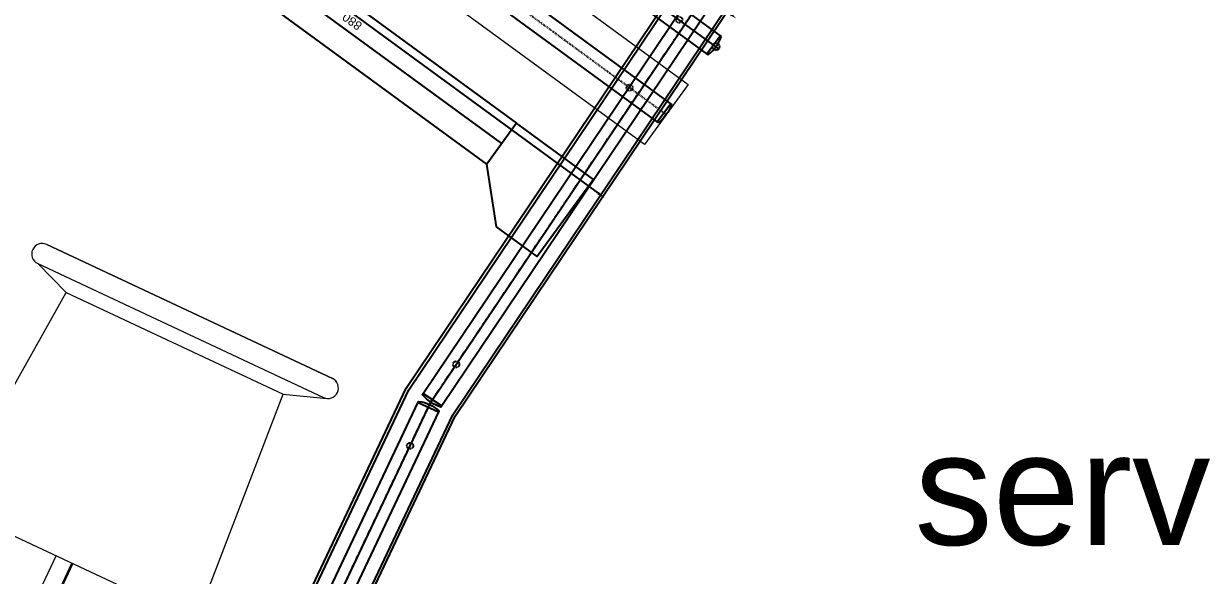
# Model space of a CAD drawing. Header units: millimetres. Extents: x 0 to 45949, y -31098 to 10954.
# Drawn here: x 25820.9 to 25989.3, y -6616 to -6537.3 of the extents above; entities that cross this region are included whole.
import ezdxf
from ezdxf import colors
from ezdxf.entities.mleader import LeaderData, LeaderLine
from ezdxf.enums import TextEntityAlignment as Align
from ezdxf.math import Vec2, Vec3

# ---------------------------------------------------------------- set-up
doc = ezdxf.new("R2010")
doc.units = ezdxf.units.MM
for name, pattern in [('14.022_PLAN_+56.00$0$14.022_A KATLAR$0$DASHED2', [0.375, 0.25, -0.125]), ('14.022_PLAN_+56.00$0$14.022_A KATLAR$0$MITTELLINIE', [0.6000000000000001, 0.5, -0.05, 0, -0.05]), ('ACAD_ISO02W100', [15, 12, -3]), ('FP-M3-B5-GF$0$FP-M3-B5-GF$0$HIDDEN', [9.524999999999995, 6.349999999999998, -3.174999999999998]), ('HIDDEN', [0.38, 0.25, -0.13])]:
    doc.linetypes.add(name, pattern=pattern)
for name, color, linetype in [('14.022_CEKIRDEKLER_SAFTLAR_+56.00$0$YPM_NTS_YZ_SAFT', 252, 'Continuous'), ('14.022_PLAN_+56.00$0$14.022_A KATLAR$0$3-0PN-GLS', 252, 'Continuous'), ('14.022_PLAN_+56.00$0$14.022_A KATLAR$0$Duenn', 252, 'Continuous'), ('14.022_PLAN_+56.00$0$14.022_A KATLAR$0$KAYAR-KAPI-CAM-İZİ', 130, '14.022_PLAN_+56.00$0$14.022_A KATLAR$0$DASHED2'), ('14.022_PLAN_+56.00$0$14.022_A KATLAR$0$Mittellinie', 252, '14.022_PLAN_+56.00$0$14.022_A KATLAR$0$MITTELLINIE'), ('A_IZ_BETONARME', 252, 'HIDDEN'), ('DORMA', 10, 'Continuous')]:
    doc.layers.add(name, color=color, linetype=linetype)
doc.layers.add('MOBİLYA TEFRİŞ', color=35, linetype='Continuous', lineweight=15)
doc.layers.add('SDB-Gorunus2', color=152, linetype='Continuous', lineweight=9)
doc.styles.add('14.022_CEKIRDEKLER_SAFTLAR_+56.00$0$Standard', font='arial.ttf')
doc.styles.get("Standard").update_dxf_attribs({"font": 'arial.ttf'})
doc.dimstyles.new('ISO-25', dxfattribs={"dimtxt": 2.5, "dimasz": 2.5, "dimexe": 1.25, "dimexo": 0.625, "dimtad": 1, "dimtxsty": 'Standard', "dimcen": 2.5, "dimadec": 0, "dimazin": 0, "dimtfac": 1, "dimtmove": 0, "dimatfit": 3, "dimfxl": 1, "dimarcsym": 0})

# ---------------------------------------------------------------- blocks, each defined once
blk = doc.blocks.new('971')
at = {"layer": '14.022_PLAN_+56.00$0$14.022_A KATLAR$0$3-0PN-GLS'}
blk.add_lwpolyline([(76661.80623069407, 17776.00557692619, -0.3320587523169231), (76661.8541650706, 17776.04135788766), (76758.40404545276, 17776.04134474825, -0.3320587523168907), (76758.45198153843, 17776.00556607669, -0.1451998767449979), (76758.45205626002, 17772.87712571057, -0.3320587523168909), (76758.40412188355, 17772.84134474917), (76661.85424150129, 17772.84135788853, -0.3320587523169245), (76661.8063054156, 17772.87713656012, -0.145199876744998)], format="xyb", close=True, dxfattribs=at)
at = {"layer": '14.022_PLAN_+56.00$0$14.022_A KATLAR$0$Duenn'}
for p, q in [((76662.02910526154, 17776.041362066), (76662.02918169231, 17772.84136206693)), ((76758.2291816925, 17772.84134057079), (76758.22910526172, 17776.04134056988))]:
    blk.add_line(p, q, dxfattribs=at)
at = {"layer": '14.022_PLAN_+56.00$0$14.022_A KATLAR$0$KAYAR-KAPI-CAM-İZİ', "lineweight": 25}
blk.add_point((76662.02914349886, 17774.44862895447), dxfattribs=at)
at = {"layer": '14.022_PLAN_+56.00$0$14.022_A KATLAR$0$Mittellinie'}
blk.add_line((76661.57914347707, 17774.4413513184), (76758.67914347707, 17774.44135131842), dxfattribs=at)
for centre in [(76668.07914347528, 17774.44150656839), (76752.17914347889, 17774.44119606844)]:
    blk.add_circle(centre, 0.45, dxfattribs=at)
blk = doc.blocks.new('*D36')
at = {"layer": 'Defpoints', "color": 0, "transparency": 16777216}
for p in [(250965.8474644323, -12490.48521682176), (251930.8474643729, -12490.48366432164), (251930.8475442851, -12540.15534011385)]:
    blk.add_point(p, dxfattribs=at)
at = {"layer": 'DORMA', "color": 0, "lineweight": -2, "transparency": 16777216}
blk.add_line((250978.3475443445, -12540.15687250387), (251918.3475442851, -12540.15536022395), dxfattribs=at)
at = {"layer": 'DORMA', "color": 0, "transparency": 16777216}
for points in [[(250978.3475409928, -12538.07353917054), (250978.3475476961, -12542.2402058372), (250965.8475443445, -12540.15689261398)], [(251918.3475409334, -12538.07202689062), (251918.3475476368, -12542.23869355728), (251930.8475442851, -12540.15534011385)]]:
    blk.add_solid(points, dxfattribs=at)
at = {"layer": 'DORMA', "color": 0, "transparency": 16777216, "insert": (251448.3475290196, -12530.6489540174), "char_height": 12.5, "attachment_point": 5, "rotation": 9.217793252609054e-05}
blk.add_mtext('965', dxfattribs=at)
blk = doc.blocks.new('*D20')
at = {"layer": 'Defpoints', "color": 0, "transparency": 16777216}
for p in [(246416.7379861178, -15055.75683849677), (246416.7379861178, -15150.52227188833), (247296.7379861358, -15150.52064421517)]:
    blk.add_point(p, dxfattribs=at)
at = {"layer": 'DORMA', "color": 0, "lineweight": -2, "transparency": 16777216}
blk.add_line((247284.2379861358, -15055.75683849677), (246429.2379861178, -15055.75683849677), dxfattribs=at)
at = {"layer": 'DORMA', "color": 0, "transparency": 16777216}
for points in [[(246429.2379861178, -15053.67350516344), (246429.2379861178, -15057.84017183011), (246416.7379861178, -15055.75683849677)], [(247284.2379861358, -15053.67350516344), (247284.2379861358, -15057.84017183011), (247296.7379861358, -15055.75683849677)]]:
    blk.add_solid(points, dxfattribs=at)
at = {"layer": 'DORMA', "color": 0, "transparency": 16777216, "insert": (246856.7379861268, -15046.24967615025), "char_height": 12.5, "attachment_point": 5}
blk.add_mtext('880', dxfattribs=at)
blk = doc.blocks.new('xcvb')
at = {"layer": 'MOBİLYA TEFRİŞ', "linetype": 'Continuous'}
h = blk.add_hatch(dxfattribs=at)
h.set_pattern_fill('AR-RROOF', color=256, scale=0.7, angle=90)
h.set_pattern_definition([(90, (0, 0), (-17.77999999999999, 39.116), [266.7, -35.56, 88.89999999999999, -17.78]), (90, (-8.889999999999997, 23.6474), (-23.6474, -17.78), [53.34, -5.867399999999999, 106.68, -13.335]), (90, (-15.113, 8.89), (-11.91259999999999, 92.456), [142.24, -24.892, 71.11999999999999, -17.78])])
edge = h.paths.add_edge_path()
edge.add_arc((12122.84749945183, 1624.038697457756), 5, 180, 270)
edge.add_line((12122.84749945183, 1619.038697457756), (12187.84749945183, 1619.038697457756))
edge.add_arc((12187.84749945183, 1624.038697457756), 5, 270, 360)
edge.add_line((12192.84749945183, 1624.038697457756), (12192.84749945183, 1689.038697457756))
edge.add_arc((12187.84749945183, 1689.038697457756), 5, 0, 90)
edge.add_line((12187.84749945183, 1694.038697457756), (12122.84749945183, 1694.038697457756))
edge.add_arc((12122.84749945183, 1689.038697457756), 5, 90, 180)
edge.add_line((12117.84749945183, 1689.038697457756), (12117.84749945183, 1624.038697457756))
at = {"color": 252, "linetype": 'FP-M3-B5-GF$0$FP-M3-B5-GF$0$HIDDEN'}
for points in [[(12140.36154391376, 1641.538697457756), (12170.36154391376, 1641.538697457756), (12170.36154391376, 1671.538697457756), (12140.36154391376, 1671.538697457756)], [(12150.38027425037, 1651.548073594488), (12160.38027425037, 1651.548073594488), (12160.38027425037, 1661.548073594488), (12150.38027425037, 1661.548073594488)]]:
    blk.add_lwpolyline(points, close=True, dxfattribs=at)
at = {"layer": 'MOBİLYA TEFRİŞ'}
blk.add_lwpolyline([(12117.84749945183, 1624.038697457756, 0.414213562373095), (12122.84749945183, 1619.038697457756), (12187.84749945183, 1619.038697457756, 0.414213562373095), (12192.84749945183, 1624.038697457756), (12192.84749945183, 1689.038697457756, 0.414213562373095), (12187.84749945183, 1694.038697457756), (12122.84749945183, 1694.038697457756, 0.414213562373095), (12117.84749945183, 1689.038697457756)], format="xyb", close=True, dxfattribs=at)
blk = doc.blocks.new('MEŞE+GİYDİRME 75')
at = {"layer": 'MOBİLYA TEFRİŞ', "color": 252}
for p, q in [((19577.7277836683, 2823.686017501672), (19532.7277836683, 2823.686017501672)), ((19532.7277836683, 2823.686017501672), (19577.7277836683, 2823.686017501672)), ((19532.7277836683, 2820.686017501672), (19577.7277836683, 2820.686017501672)), ((19532.7277836683, 2820.686017501672), (19532.7277836683, 2820.686017501672)), ((19538.15904967556, 2818.686017501672), (19532.7277836683, 2820.686017501672)), ((19572.29651766103, 2818.686017501672), (19578.22540038054, 2820.770963577717)), ((19535.62097111194, 2784.051445854664), (19538.15904967556, 2818.686017501672)), ((19538.15904967556, 2818.686017501672), (19572.29651766103, 2818.686017501672)), ((19574.83459622466, 2784.051445854665), (19572.29651766103, 2818.686017501672)), ((19535.62097111194, 2709.051445854665), (19538.15904967556, 2674.416874207657)), ((19574.83459622466, 2709.051445854665), (19572.29651766103, 2674.416874207657)), ((19538.15904967556, 2674.416874207657), (19532.7277836683, 2672.416874207657)), ((19538.15904967556, 2674.416874207657), (19572.29651766103, 2674.416874207657)), ((19572.29651766103, 2674.416874207657), (19578.22540038054, 2672.331928131612)), ((19532.7277836683, 2672.416874207657), (19577.7277836683, 2672.416874207657)), ((19532.7277836683, 2672.416874207657), (19532.7277836683, 2672.416874207657)), ((19577.7277836683, 2669.416874207657), (19532.7277836683, 2669.416874207657)), ((19532.7277836683, 2669.416874207657), (19577.7277836683, 2669.416874207657))]:
    blk.add_line(p, q, dxfattribs=at)
for centre, start, end in [((19532.7277836683, 2822.186017501672), 90, 270), ((19577.7277836683, 2822.186017501672), 270, 90), ((19532.7277836683, 2670.916874207657), 90, 270), ((19577.7277836683, 2670.916874207657), 270, 90)]:
    blk.add_arc(centre, 1.5, start, end, dxfattribs=at)
at = {"color": 1, "linetype": 'ACAD_ISO02W100', "lineweight": 100}
blk.add_blockref('xcvb', (7399.88028421647, 1090.012748396909), dxfattribs=at)
blk = doc.blocks.new('_TagSlot')
at = {"color": 0, "linetype": 'ByBlock', "lineweight": -2, "transparency": 16777216}
for p, q in [((-4, 4), (4, 4)), ((-4, -4), (4, -4))]:
    blk.add_line(p, q, dxfattribs=at)
for centre, start, end in [((-4, 0), 90, 270), ((4, 0), 270, 90)]:
    blk.add_arc(centre, 4, start, end, dxfattribs=at)
at = {"layer": 'MOBİLYA TEFRİŞ', "color": 0, "transparency": 16777216}
blk.add_attdef('TAGNUMBER', text='', height=3, dxfattribs=at).set_placement((0, -1.5), align=Align.CENTER)
blk = doc.blocks.new('965')
at = {"layer": '14.022_PLAN_+56.00$0$14.022_A KATLAR$0$3-0PN-GLS'}
for p, q in [((250968.5976803079, -12474.48359862929), (251928.0964841305, -12474.48373002316)), ((251928.0972484373, -12506.48373001443), (250968.5984446159, -12506.48359862009))]:
    blk.add_line(p, q, dxfattribs=at)
for centre, radius, start, end in [((251020.8474643583, -12490.48235066786), 55.00000000071282, 163.4781621232472, 196.5245748520099), ((250968.5976922502, -12474.98359862882), 0.4999999996748288, 90.00136848909924, 163.4781621242876), ((251928.0964960729, -12474.98373002312), 0.5000000001062406, 16.52457485964136, 90.00136849576815), ((251875.8474643888, -12490.48497797423), 54.99999999983338, 343.4781621219654, 16.52457485073404), ((250968.5984326734, -12505.98359862038), 0.4999999998588601, 196.5245748697772, 270.0013685057739), ((251928.0972364949, -12505.98373001412), 0.5000000004504308, 270.0013685057723, 343.4781621413022)]:
    blk.add_arc(centre, radius, start, end, dxfattribs=at)
at = {"layer": '14.022_PLAN_+56.00$0$14.022_A KATLAR$0$Duenn'}
for p, q in [((250970.3470822184, -12474.4835568455), (250970.3478465262, -12506.48355683639)), ((251926.347846528, -12506.48377179784), (251926.3470822203, -12474.48377180715))]:
    blk.add_line(p, q, dxfattribs=at)
at = {"layer": '14.022_PLAN_+56.00$0$14.022_A KATLAR$0$KAYAR-KAPI-CAM-İZİ', "lineweight": 25}
blk.add_point((251926.3474641547, -12490.55644068251), dxfattribs=at)
at = {"layer": '14.022_PLAN_+56.00$0$14.022_A KATLAR$0$Mittellinie'}
for centre in [(251030.8474643545, -12490.48211182201), (251865.8474643907, -12490.48521682176)]:
    blk.add_circle(centre, 4.499999999999997, dxfattribs=at)
at = {"layer": 'DORMA'}
blk.add_line((250960.8474644323, -12490.48521682176), (251935.8474641319, -12490.48521682176), dxfattribs=at)
for centre in [(250965.8474644323, -12490.48521682176), (251930.8474643729, -12490.48366432164)]:
    blk.add_circle(centre, 5, dxfattribs=at)
dim = blk.add_aligned_dim(p1=(250965.8474644323, -12490.48521682176), p2=(251930.8474643729, -12490.48366432164), distance=-49.67167579227378, dimstyle='ISO-25', override={"dimscale": 5, "dimse1": 1, "dimse2": 1, "dimfxl": 15, "dimfxlon": 1}, dxfattribs=at)
dim.commit()
dim.dimension.update_dxf_attribs({"geometry": '*D36', "text_midpoint": (251448.3475290196, -12530.6489540174), "insert": (0, 1.818989403545856e-12)})
blk = doc.blocks.new('880 kapı')
at = {"layer": '14.022_PLAN_+56.00$0$14.022_A KATLAR$0$3-0PN-GLS'}
blk.add_lwpolyline([(246419.0088801808, -15187.87985678285, -0.3320587523169231), (246419.4882222041, -15187.52204483451), (247293.9870260023, -15187.519243608, -0.3320587523168907), (247294.4663886009, -15187.87702798977, -0.1451998767449979), (247294.4672881309, -15219.16143164711, -0.3320587523168909), (247293.9879461084, -15219.51924359487), (246419.4891423089, -15219.52204482153, -0.3320587523169245), (246419.0097797103, -15219.16426043946, -0.145199876744998)], format="xyb", close=True, dxfattribs=at)
at = {"layer": '14.022_PLAN_+56.00$0$14.022_A KATLAR$0$Duenn'}
for p, q in [((246421.237624113, -15187.52199453348), (246421.2385442192, -15219.52199452007)), ((247292.2376240953, -15187.52053147825), (247292.2368223658, -15219.52053146804))]:
    blk.add_line(p, q, dxfattribs=at)
at = {"layer": '14.022_PLAN_+56.00$0$14.022_A KATLAR$0$Mittellinie'}
blk.add_line((246416.7380841682, -15203.52212391666), (247296.738084144, -15203.51916451243), dxfattribs=at)
for centre in [(246481.7380841416, -15203.5202549519), (246481.7380841449, -15203.52188346503), (247231.7380841663, -15203.51901570149)]:
    blk.add_circle(centre, 4.5, dxfattribs=at)
at = {"layer": 'SDB-Gorunus2'}
blk.add_lwpolyline([(247296.7380841663, -15203.5206442152), (247296.7381821964, -15256.52064421508), (246416.7381821754, -15256.52064421523), (246416.7379861148, -15150.52064421546), (247296.7379861358, -15150.52064421517), (247296.7381821964, -15256.52064421508)], dxfattribs=at)
at = {"layer": 'DORMA'}
dim = blk.add_linear_dim(base=(246416.7379861178, -15055.75683849677), p1=(247296.7379861358, -15150.52064421517), p2=(246416.7379861178, -15150.52227188833), dimstyle='ISO-25', override={"dimscale": 5, "dimse1": 1, "dimse2": 1, "dimfxl": 15, "dimfxlon": 1}, dxfattribs=at)
dim.commit()
dim.dimension.update_dxf_attribs({"geometry": '*D20', "text_midpoint": (246856.7379861268, -15046.24967615025)})

msp = doc.modelspace()

# ---------------------------------------------------------------- linework, layer by layer
for p, q in [((25902.22634195338, -6559.544019276986), (25891.2510261776, -6551.51267794309)), ((25888.3845393263, -6566.267448464401), (25886.99913958902, -6557.323139236196))]:
    msp.add_line(p, q)
for points in [[(25784.87594968459, -7681.255244092283), (25735.67353871489, -7518.777313822076), (25707.57919107168, -7325.240645951188), (25708.69270611291, -7130.015274072106), (25735.40248063322, -6953.246414573408), (25791.86972547986, -6765.891745005636), (25875.51690593461, -6589.299099674001), (25984.35379299455, -6427.436153939361), (26048.22503283233, -6352.243350090554), (26390.86931144012, -6091.823134309914), (26476.16187061887, -6042.535767425848), (26660.31421670489, -5976.111656112047), (26851.97391408551, -5938.003813637915)], [(25785.29410100599, -7681.255947249785), (25736.06507506009, -7518.690128070015), (25707.97935583533, -7325.212899748203), (25709.09253475671, -7130.046457581764), (25735.79371783612, -6953.334457387853), (25792.24405692623, -6766.035880027863), (25875.86557082713, -6589.497420917611), (25984.67319718747, -6427.677991890934), (26048.50171988732, -6352.535477051424), (26391.09127623617, -6092.156851874715), (26476.33113220071, -6042.899940198935), (26660.42168276914, -5976.498118649168), (26852.05191941478, -5938.396133875231)], [(25789.05746289864, -7681.262275667303), (25739.58890216687, -7517.905456301396), (25711.58083870815, -7324.963183921373), (25712.69099255095, -7130.327109168877), (25739.31485266224, -6954.126842717833), (25795.61303994348, -6767.333095227845), (25879.00355485984, -6591.282312110099), (25987.54783492401, -6429.854533454894), (26050.99190338215, -6355.164619699375), (26393.08895940057, -6095.160309958032), (26477.85448643746, -6046.177495156655), (26661.38887734743, -5979.97628148317), (26852.75396737826, -5941.927016011039)], [(25792.82082479129, -7681.268604084822), (25743.11272927365, -7517.120784532777), (25715.18232158097, -7324.713468094586), (25716.28945034518, -7130.60776075596), (25742.83598748839, -6954.919228047762), (25798.98202296073, -6768.630310427845), (25882.14153889255, -6593.067203302609), (25990.42247266052, -6432.031075018891), (26053.48208687699, -6357.793762347319), (26395.086642565, -6098.163768041326), (26479.37784067416, -6049.455050114382), (26662.35607192572, -5983.454444317176), (26853.45601534174, -5945.457898146851)], [(25793.2389761127, -7681.269307242324), (25743.50426561885, -7517.033598780708), (25715.58248634462, -7324.68572189155), (25716.689278989, -7130.638944265647), (25743.22722469126, -6955.007270862254), (25799.35635440709, -6768.77444545005), (25882.49020378507, -6593.265524546194), (25990.7418768535, -6432.27291297042), (26053.75877393197, -6358.085889308197), (26395.30860736102, -6098.497485606149), (26479.54710225604, -6049.819222887461), (26662.46353798997, -5983.840906854293), (26853.53402067101, -5945.850218384163)], [(25842.50801298465, -6515.844294035767), (25891.2510261776, -6551.51267794309), (25886.99913958902, -6557.323139236196), (25838.25612639604, -6521.654755328815)], [(25889.12508288323, -6554.417908589774), (25840.38206969021, -6518.749524682389)], [(25902.22634195338, -6559.544019276986), (25894.19500061939, -6570.519335052933), (25888.3845393263, -6566.267448464401)]]:
    msp.add_lwpolyline(points)
at = {"layer": 'A_IZ_BETONARME'}
for points in [[(25128.50743414536, -7580.228758265202, -0.2773215266501558), (25865.49151142438, -5644.300862246624)], [(25238.30407175745, -7574.411815693065, -0.01565404014319032), (25232.50816827923, -7535.826379246673, -0.0063783925950166), (25209.03542086177, -7313.168636133732, -0.0348096743846583), (25207.01545699487, -7224.139661029583, 0.0049894403676385), (25212.12670477188, -7085.789562369782, -0.0345797718280849), (25249.48114848306, -6825.829090409863, -0.0291171484870425), (25308.50128982553, -6612.628298836533, -0.011385228898706), (25338.26884201229, -6531.345563390421, -0.0211883707494186), (25403.37595034374, -6384.049069131854, -0.0211883707482097), (25480.71652101464, -6242.791754615349, -0.0062923793056275), (25505.96444080465, -6202.150386363011, -0.0433443740937254), (25706.38925497195, -5941.280984869061, -0.0433443740958225), (25948.78775624326, -5718.871638502131, -0.0131245003170965), (25987.15494790656, -5690.924726988955), (25987.15494790656, -5674.3008622463), (25875.91164806922, -5674.300862246329, 0.2764259505361652), (25158.70218605355, -7578.629063213972, 0.2764259505361652)]]:
    msp.add_lwpolyline(points, format="xyb", dxfattribs=at)

# ---------------------------------------------------------------- block references
for name, p, xscale, yscale, zscale, rotation in [('965', (45435.23401077758, -22369.11530322998), 0.09999999999999998, 0.09999999999999998, 0.09999999999999998, 143.8046952178691), ('880 kapı', (44902.99223197831, -22326.48086980071), 0.1, 0.1, 0.1, 143.8125982732828)]:
    msp.add_blockref(name, p, dxfattribs=dict(xscale=xscale, yscale=yscale, zscale=zscale, rotation=rotation))
for p, rotation in [((-2146.952752835845, -80126.81412861621), 56.08337397995899), ((9083.744011942443, -83570.52187120586), 64.65442755969366)]:
    msp.add_blockref('971', p, dxfattribs=dict(rotation=rotation))
at = {"layer": 'MOBİLYA TEFRİŞ', "rotation": 334.8748292989517}
msp.add_blockref('MEŞE+GİYDİRME 75', (6940.721039919366, -831.7630124492171), dxfattribs=at)

# ---------------------------------------------------------------- texts
at = {"layer": '14.022_CEKIRDEKLER_SAFTLAR_+56.00$0$YPM_NTS_YZ_SAFT', "insert": (25947.98111681035, -6595.627063236672), "char_height": 16, "attachment_point": 1, "style": '14.022_CEKIRDEKLER_SAFTLAR_+56.00$0$Standard'}
msp.add_mtext_dynamic_manual_height_columns('{\\fArial|b0|i0|c162|p34;servant}', width=292.0132661978714, gutter_width=12.5, heights=[0], dxfattribs=at)

# ---------------------------------------------------------------- leaders
at = {"layer": 'MOBİLYA TEFRİŞ'}
ml = msp.add_multileader_block('Standard', dxfattribs=at)
ml.set_content('_TagSlot', color=30, scale=1.5)
ml.set_attribute('TAGNUMBER', 'MH-20', width=0)
ml.set_leader_properties()
ml.build(insert=Vec2(0, 0))
ml.multileader.update_dxf_attribs({"leader_type": 0})
ctx = ml.context
ctx.base_point, ctx.plane_origin, ctx.plane_x_axis, ctx.plane_y_axis = Vec3(26478.78115671273, -6732.544332530284), Vec3(26490.78115473488, -6732.537442791883), Vec3(0.9999998351788226, 0.0005741448666616021), Vec3(-0.0005741448666616021, 0.9999998351788226)
notes = []
notes.append((ctx, [(0, (0, 0, 0), (0, 0), (1, 0), 1, [])]))
ctx.block.insert, ctx.block.rotation = Vec3(26490.78115473488, -6732.537442791883), 0.0005741448982053485
ml = msp.add_multileader_block('Standard', dxfattribs=at)
ml.set_content('_TagSlot', color=30, scale=1.5)
ml.set_attribute('TAGNUMBER', 'MH-20', width=0)
ml.set_leader_properties()
ml.build(insert=Vec2(0, 0))
ml.multileader.update_dxf_attribs({"leader_type": 0})
ctx = ml.context
ctx.base_point, ctx.plane_origin, ctx.plane_x_axis, ctx.plane_y_axis = Vec3(26293.37700624678, -6734.977642696402), Vec3(26305.37700426892, -6734.970752958001), Vec3(0.9999998351788226, 0.0005741448666616021), Vec3(-0.0005741448666616021, 0.9999998351788226)
notes.append((ctx, [(0, (0, 0, 0), (0, 0), (1, 0), 1, [])]))
ctx.block.insert, ctx.block.rotation = Vec3(26305.37700426892, -6734.970752958001), 0.0005741448982053485
ml = msp.add_multileader_block('Standard', dxfattribs=at)
ml.set_content('_TagSlot', color=30, scale=1.5)
ml.set_attribute('TAGNUMBER', 'MH-20', width=0)
ml.set_leader_properties()
ml.build(insert=Vec2(0, 0))
ml.multileader.update_dxf_attribs({"leader_type": 0})
ctx = ml.context
ctx.base_point, ctx.plane_origin, ctx.plane_x_axis, ctx.plane_y_axis = Vec3(26484.62323436328, -6943.861607714069), Vec3(26496.62323238543, -6943.854717975668), Vec3(0.9999998351788224, 0.000574144866661602), Vec3(-0.000574144866661602, 0.9999998351788224)
notes.append((ctx, [(0, (0, 0, 0), (0, 0), (1, 0), 1, [])]))
ctx.block.insert, ctx.block.rotation = Vec3(26496.62323238543, -6943.854717975668), 0.0005741448982053485
ml = msp.add_multileader_block('Standard', dxfattribs=at)
ml.set_content('_TagSlot', color=30, scale=1.5)
ml.set_attribute('TAGNUMBER', 'MH-20', width=0)
ml.set_leader_properties()
ml.build(insert=Vec2(0, 0))
ml.multileader.update_dxf_attribs({"leader_type": 0})
ctx = ml.context
ctx.base_point, ctx.plane_origin, ctx.plane_x_axis, ctx.plane_y_axis = Vec3(26299.21908389733, -6946.294917880186), Vec3(26311.21908191947, -6946.288028141786), Vec3(0.9999998351788224, 0.000574144866661602), Vec3(-0.000574144866661602, 0.9999998351788224)
notes.append((ctx, [(0, (0, 0, 0), (0, 0), (1, 0), 1, [])]))
ctx.block.insert, ctx.block.rotation = Vec3(26311.21908191947, -6946.288028141786), 0.0005741448982053485
ml = msp.add_multileader_block('Standard', dxfattribs=at)
ml.set_content('_TagSlot', color=30, scale=1.5)
ml.set_attribute('TAGNUMBER', 'MH-20', width=0)
ml.set_leader_properties()
ml.build(insert=Vec2(0, 0))
ml.multileader.update_dxf_attribs({"leader_type": 0})
ctx = ml.context
ctx.base_point, ctx.plane_origin, ctx.plane_x_axis, ctx.plane_y_axis = Vec3(26607.80091767992, -7275.721748677264), Vec3(26619.80091570206, -7275.714858938863), Vec3(0.9999998351788226, 0.0005741448666616021), Vec3(-0.0005741448666616021, 0.9999998351788226)
notes.append((ctx, [(0, (0, 0, 0), (0, 0), (1, 0), 1, [])]))
ctx.block.insert, ctx.block.rotation = Vec3(26619.80091570206, -7275.714858938863), 0.0005741448982053485
ml = msp.add_multileader_block('Standard', dxfattribs=at)
ml.set_content('_TagSlot', color=30, scale=1.5)
ml.set_attribute('TAGNUMBER', 'MH-20', width=0)
ml.set_leader_properties()
ml.build(insert=Vec2(0, 0))
ml.multileader.update_dxf_attribs({"leader_type": 0})
ctx = ml.context
ctx.base_point, ctx.plane_origin, ctx.plane_x_axis, ctx.plane_y_axis = Vec3(26422.39676721397, -7278.155058843382), Vec3(26434.39676523611, -7278.148169104981), Vec3(0.9999998351788226, 0.0005741448666616021), Vec3(-0.0005741448666616021, 0.9999998351788226)
notes.append((ctx, [(0, (0, 0, 0), (0, 0), (1, 0), 1, [])]))
ctx.block.insert, ctx.block.rotation = Vec3(26434.39676523611, -7278.148169104981), 0.0005741448982053485
ml = msp.add_multileader_block('Standard', dxfattribs=at)
ml.set_content('_TagSlot', color=30, scale=1.5)
ml.set_attribute('TAGNUMBER', 'MH-20', width=0)
ml.set_leader_properties()
ml.build(insert=Vec2(0, 0))
ml.multileader.update_dxf_attribs({"leader_type": 0})
ctx = ml.context
ctx.base_point, ctx.plane_origin, ctx.plane_x_axis, ctx.plane_y_axis = Vec3(34452.98941638658, -6732.544332530284), Vec3(34464.98941440872, -6732.537442791883), Vec3(0.9999998351788226, 0.0005741448666616021), Vec3(-0.0005741448666616021, 0.9999998351788226)
notes.append((ctx, [(0, (0, 0, 0), (0, 0), (1, 0), 1, [])]))
ctx.block.insert, ctx.block.rotation = Vec3(34464.98941440872, -6732.537442791883), 0.0005741448982053485
ml = msp.add_multileader_block('Standard', dxfattribs=at)
ml.set_content('_TagSlot', color=30, scale=1.5)
ml.set_attribute('TAGNUMBER', 'MH-20', width=0)
ml.set_leader_properties()
ml.build(insert=Vec2(0, 0))
ml.multileader.update_dxf_attribs({"leader_type": 0})
ctx = ml.context
ctx.base_point, ctx.plane_origin, ctx.plane_x_axis, ctx.plane_y_axis = Vec3(34267.58526592063, -6734.977642696402), Vec3(34279.58526394277, -6734.970752958001), Vec3(0.9999998351788226, 0.0005741448666616021), Vec3(-0.0005741448666616021, 0.9999998351788226)
notes.append((ctx, [(0, (0, 0, 0), (0, 0), (1, 0), 1, [])]))
ctx.block.insert, ctx.block.rotation = Vec3(34279.58526394277, -6734.970752958001), 0.0005741448982053485
ml = msp.add_multileader_block('Standard', dxfattribs=at)
ml.set_content('_TagSlot', color=30, scale=1.5)
ml.set_attribute('TAGNUMBER', 'MH-20', width=0)
ml.set_leader_properties()
ml.build(insert=Vec2(0, 0))
ml.multileader.update_dxf_attribs({"leader_type": 0})
ctx = ml.context
ctx.base_point, ctx.plane_origin, ctx.plane_x_axis, ctx.plane_y_axis = Vec3(34458.83149403713, -6943.861607714069), Vec3(34470.83149205927, -6943.854717975668), Vec3(0.9999998351788224, 0.000574144866661602), Vec3(-0.000574144866661602, 0.9999998351788224)
notes.append((ctx, [(0, (0, 0, 0), (0, 0), (1, 0), 1, [])]))
ctx.block.insert, ctx.block.rotation = Vec3(34470.83149205927, -6943.854717975668), 0.0005741448982053485
ml = msp.add_multileader_block('Standard', dxfattribs=at)
ml.set_content('_TagSlot', color=30, scale=1.5)
ml.set_attribute('TAGNUMBER', 'MH-20', width=0)
ml.set_leader_properties()
ml.build(insert=Vec2(0, 0))
ml.multileader.update_dxf_attribs({"leader_type": 0})
ctx = ml.context
ctx.base_point, ctx.plane_origin, ctx.plane_x_axis, ctx.plane_y_axis = Vec3(34273.42734357118, -6946.294917880186), Vec3(34285.42734159332, -6946.288028141786), Vec3(0.9999998351788224, 0.000574144866661602), Vec3(-0.000574144866661602, 0.9999998351788224)
notes.append((ctx, [(0, (0, 0, 0), (0, 0), (1, 0), 1, [])]))
ctx.block.insert, ctx.block.rotation = Vec3(34285.42734159332, -6946.288028141786), 0.0005741448982053485
ml = msp.add_multileader_block('Standard', dxfattribs=at)
ml.set_content('_TagSlot', color=30, scale=1.5)
ml.set_attribute('TAGNUMBER', 'MH-20', width=0)
ml.set_leader_properties()
ml.build(insert=Vec2(0, 0))
ml.multileader.update_dxf_attribs({"leader_type": 0})
ctx = ml.context
ctx.base_point, ctx.plane_origin, ctx.plane_x_axis, ctx.plane_y_axis = Vec3(34582.00917735377, -7275.721748677264), Vec3(34594.00917537591, -7275.714858938863), Vec3(0.9999998351788226, 0.0005741448666616021), Vec3(-0.0005741448666616021, 0.9999998351788226)
notes.append((ctx, [(0, (0, 0, 0), (0, 0), (1, 0), 1, [])]))
ctx.block.insert, ctx.block.rotation = Vec3(34594.00917537591, -7275.714858938863), 0.0005741448982053485
ml = msp.add_multileader_block('Standard', dxfattribs=at)
ml.set_content('_TagSlot', color=30, scale=1.5)
ml.set_attribute('TAGNUMBER', 'MH-20', width=0)
ml.set_leader_properties()
ml.build(insert=Vec2(0, 0))
ml.multileader.update_dxf_attribs({"leader_type": 0})
ctx = ml.context
ctx.base_point, ctx.plane_origin, ctx.plane_x_axis, ctx.plane_y_axis = Vec3(34396.60502688782, -7278.155058843382), Vec3(34408.60502490996, -7278.148169104981), Vec3(0.9999998351788226, 0.0005741448666616021), Vec3(-0.0005741448666616021, 0.9999998351788226)
notes.append((ctx, [(0, (0, 0, 0), (0, 0), (1, 0), 1, [])]))
ctx.block.insert, ctx.block.rotation = Vec3(34408.60502490996, -7278.148169104981), 0.0005741448982053485
for ctx, leaders in notes:
    for number, flags, end, landing, length, lines in leaders:
        leader = LeaderData()
        leader.index, (leader.has_last_leader_line, leader.has_dogleg_vector, leader.attachment_direction) = number, flags
        leader.last_leader_point, leader.dogleg_vector, leader.dogleg_length = Vec3(end), Vec3(landing), length
        for number, points, colour, breaks in lines:
            line = LeaderLine()
            line.index, line.vertices, line.color, line.breaks = number, Vec3.list(points), colors.encode_raw_color(colour), breaks
            leader.lines.append(line)
        ctx.leaders.append(leader)

doc.saveas('drawing.dxf')
